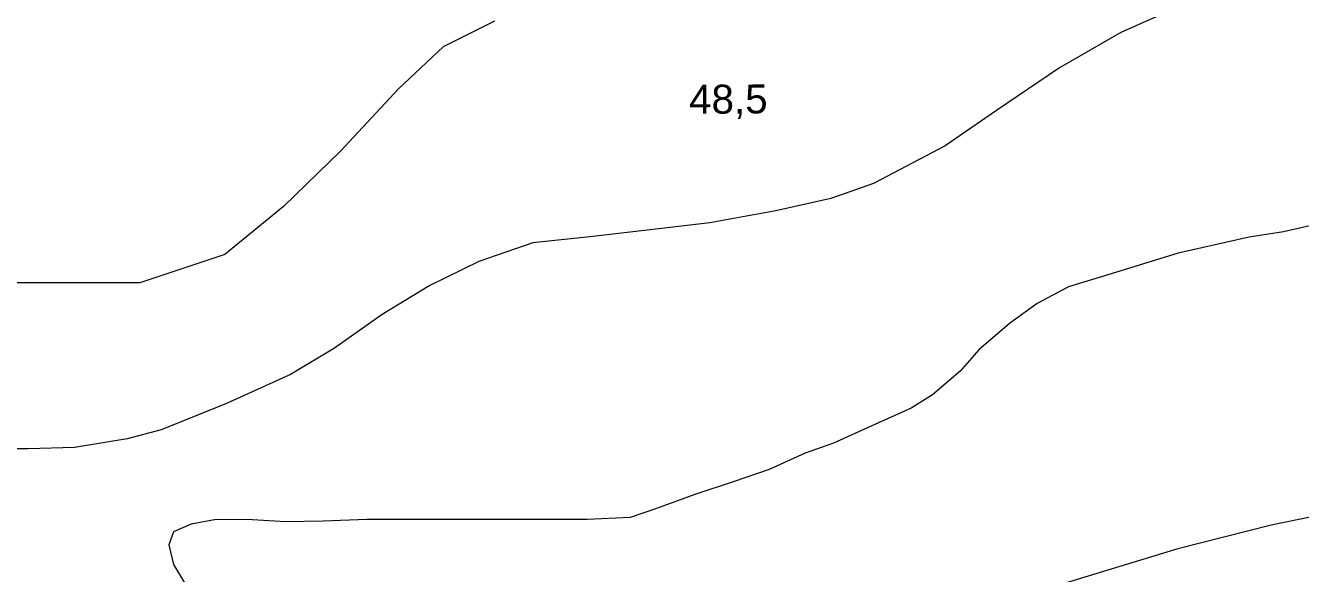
# Model space of a CAD drawing. Header units: metres. Extents: x 783184 to 1587399, y 282652 to 580595.
# Drawn here: x 785468.3 to 785953.2, y 289812.8 to 290020.9 of the extents above; entities that cross this region are included whole.
import ezdxf

# ---------------------------------------------------------------- set-up
doc = ezdxf.new("R2010")
doc.units = ezdxf.units.M
doc.header["$LTSCALE"] = 0.5
doc.layers.add('cote de nivel', color=1, linetype='CONTINUOUS', lineweight=211)
doc.layers.add('curbe  de nivelI', color=7, linetype='CONTINUOUS')
doc.styles.add('arial', font='arial.ttf')

msp = doc.modelspace()

# ---------------------------------------------------------------- linework, layer by layer
at = {"layer": 'curbe  de nivelI', "color": 21, "lineweight": 5}
for points in [[(785912.61624, 290030.63154), (785884.93122, 290018.22757), (785861.54212, 290004.86946), (785837.67569, 289988.64886), (785818.10524, 289975.29074), (785790.8975, 289960.97846), (785774.66835, 289955.25354), (785753.66593, 289950.48277), (785728.54253, 289946.01579), (785708.01745, 289943.63042), (785684.15101, 289940.76796), (785661.23926, 289938.38259), (785640.71412, 289931.22645), (785622.0983, 289922.16202), (785603.95983, 289911.18925), (785585.82136, 289898.30822), (785569.11487, 289888.28962), (785544.77114, 289877.31688), (785519.95007, 289867.29828), (785507.06222, 289863.95873), (785487.01443, 289860.61922), (785469.3533, 289860.14214), (785456.46539, 289860.14214)], [(785646.76467, 290022.59712), (785627.21661, 290012.82825), (785610.24059, 289996.88957), (785588.12043, 289973.23861), (785566.51466, 289952.15838), (785544.21358, 289933.92595), (785511.80495, 289923.12879), (785494.82894, 289923.12879), (785469.10778, 289923.12879), (785448.53089, 289923.12879)], [(785959.52841, 289945.45258), (785946.75478, 289942.54086), (785933.75706, 289940.52503), (785906.67938, 289934.41814), (785879.56346, 289926.13089), (785864.99704, 289921.65128), (785853.1198, 289915.37982), (785842.58718, 289907.76453), (785830.93408, 289897.68542), (785823.76294, 289889.62215), (785813.23031, 289880.66294), (785805.16272, 289875.51138), (785790.14814, 289868.79198), (785775.58172, 289862.29655), (785764.82501, 289858.4889), (785751.15498, 289852.21744), (785737.48501, 289847.51387), (785722.91859, 289842.81029), (785708.35217, 289837.43476), (785698.34382, 289833.97726), (785681.98461, 289833.30534), (785662.03984, 289833.30534), (785636.94079, 289833.30534), (785612.96223, 289833.30534), (785598.17172, 289833.30534), (785581.58843, 289832.63339), (785567.24616, 289832.40941), (785554.6966, 289833.08133), (785540.80255, 289833.30534), (785531.31698, 289831.45742), (785524.59401, 289828.5457), (785522.80122, 289823.61812), (785524.59401, 289816.22679), (785529.5242, 289807.93954)], [(785967.39812, 289836.2979), (785942.02962, 289831.10218), (785906.56147, 289822.11467), (785860.81491, 289808.19011)]]:
    msp.add_lwpolyline(points, dxfattribs=at)

# ---------------------------------------------------------------- texts
at = {"layer": 'cote de nivel', "color": 32, "lineweight": 30, "style": 'arial'}
msp.add_text('48,5', height=11, rotation=0.3467557, dxfattribs=at).set_placement((785720.70758, 289987.38508))

doc.saveas('drawing.dxf')
